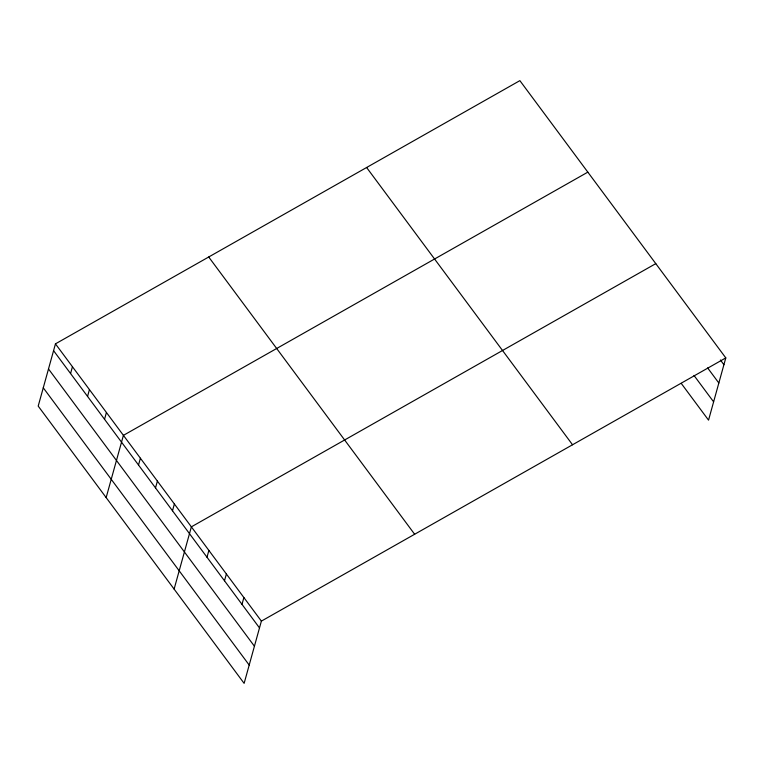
<?xml version="1.0" encoding="UTF-8"?>
<svg xmlns="http://www.w3.org/2000/svg" width="764" height="764" viewBox="0 0 764 764"><rect width="100%" height="100%" fill="white"/><g stroke="black" fill="none" stroke-linecap="round" stroke-linejoin="round"><path stroke-width="1.15" d="M55.457 343.857L38.2 406.095L244.127 683.36L261.383 621.113L725.8 357.905L519.873 80.64L55.457 343.857L261.383 621.113M70.565 373.539L72.446 366.73M87.554 396.411L89.436 389.602M104.544 419.283L106.425 412.484M106.158 497.593L123.415 435.356L587.831 172.139M138.513 465.037L140.404 458.228M155.503 487.909L157.394 481.1M172.492 510.782L174.383 503.973M174.116 589.092L191.372 526.845L655.789 263.637M206.987 557.223L208.878 550.414M224.492 580.793L226.383 573.984M241.997 604.353L243.878 597.553M725.8 357.905L708.543 420.143L681.23 383.375M720.414 359.997L723.909 364.705M707.636 367.923L718.838 383.003M694.008 375.458L713.614 401.845M366.615 167.507L572.542 444.763M208.715 257L414.642 534.256M53.575 350.666L259.502 627.922M48.504 368.955L254.422 646.22M43.271 387.806L249.198 665.062"/></g></svg>
